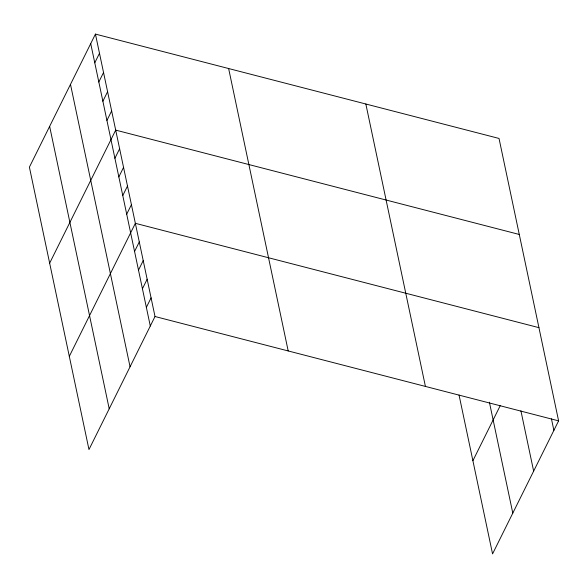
<?xml version="1.0" encoding="UTF-8"?>
<svg xmlns="http://www.w3.org/2000/svg" width="588" height="588" viewBox="0 0 588 588"><rect width="100%" height="100%" fill="white"/><g stroke="black" fill="none" stroke-linecap="round" stroke-linejoin="round"><path stroke-width="0.88" d="M95.44 34.097L29.4 167.139L88.972 449.555L155.012 316.513L95.44 34.097L499.028 138.445L558.6 420.861L492.56 553.903L459.044 395.026M94.771 62.806L99.49 53.302M98.821 82.011L103.547 72.508M102.878 101.217L107.597 91.706M106.928 120.422L111.647 110.912M49.657 263.159L115.696 130.117L519.285 234.465M114.91 158.268L119.629 148.757M118.842 176.907L123.561 167.396M122.774 195.547L127.493 186.036M126.699 214.186L131.425 204.675M69.31 356.357L135.358 223.315L538.939 327.663M134.564 251.466L139.282 241.955M138.496 270.105L143.215 260.594M142.428 288.745L147.147 279.234M146.361 307.384L151.079 297.873M472.899 460.705L500.351 405.404M155.012 316.513L558.6 420.861M551.448 418.832L553.881 430.372M520.909 410.777L533.647 471.135M489.392 402.192L512.795 513.14M365.846 104.01L425.418 386.426M228.629 68.531L288.194 350.948M90.721 43.608L150.293 326.024M70.487 84.371L130.058 366.787M49.635 126.369L109.206 408.785"/></g></svg>
